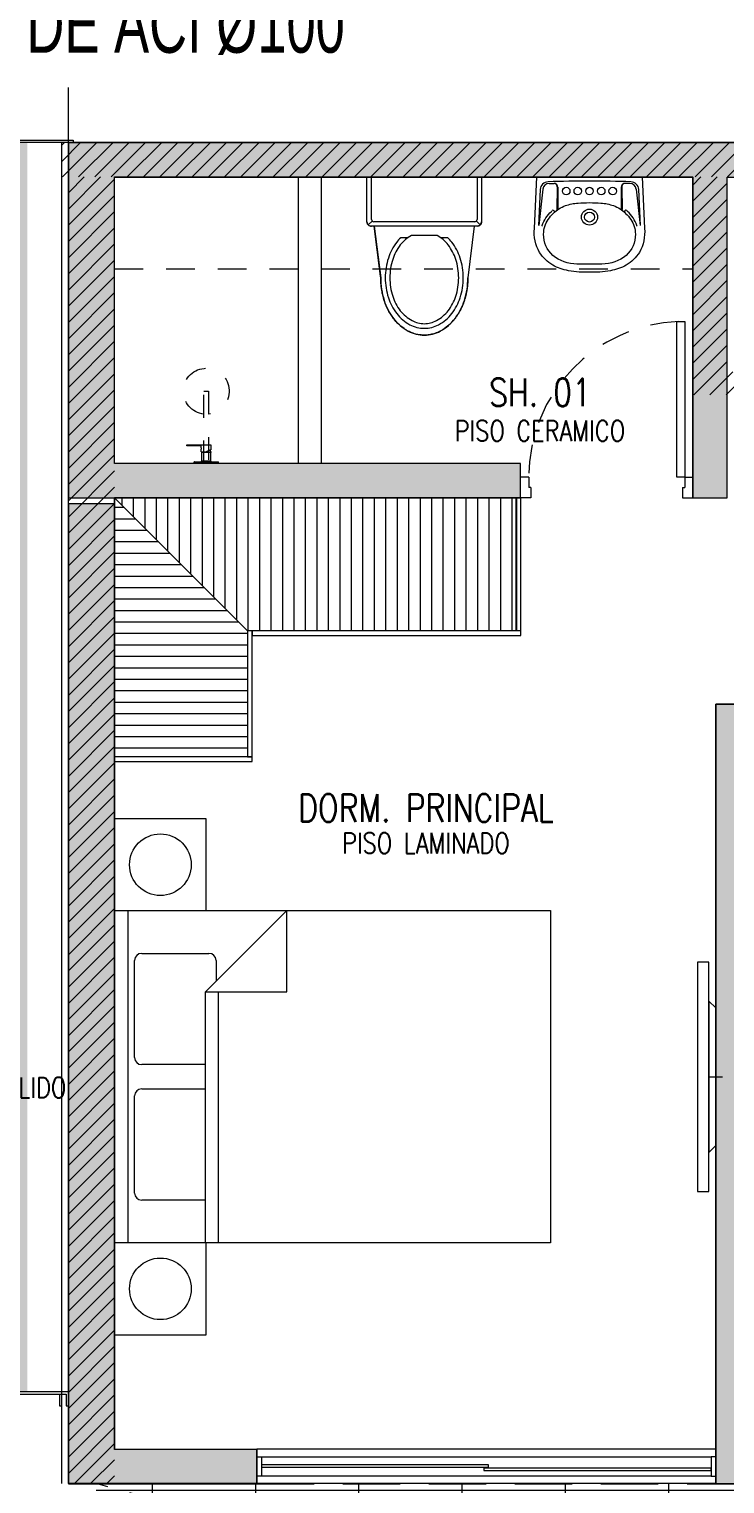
# Model space of a CAD drawing. Header units: millimetres. Extents: x 3765 to 3833, y 1327 to 1657.
# Drawn here: x 3795.33 to 3798.36, y 1482.21 to 1488.56 of the extents above; entities that cross this region are included whole.
import ezdxf
from ezdxf import colors
from ezdxf.entities.mleader import LeaderData, LeaderLine
from ezdxf.enums import TextEntityAlignment as Align
from ezdxf.math import Vec2, Vec3
from ezdxf.xclip import XClip

# ---------------------------------------------------------------- set-up
doc = ezdxf.new("R2010")
doc.units = ezdxf.units.MM
doc.header["$XCLIPFRAME"] = 2
for name, pattern in [('ACAD_ISO07W100', [3, 0, -3]), ('HIDDEN2', [0.1875, 0.125, -0.0625]), ('X-REF_DP_Arquitectura$0$HIDDEN', [0.375, 0.25, -0.125])]:
    doc.linetypes.add(name, pattern=pattern)
doc.layers.get('0').update_dxf_attribs({"color": 251, "lineweight": 9})
for name, color, linetype, lineweight in [('000 SOS 911 TEXTOS ACI', 7, 'Continuous', 9), ('A-HATCH', 251, 'Continuous', 13), ('A-MOBILIARIO', 251, 'Continuous', 13), ('A-MURO BAJO', 251, 'Continuous', 13), ('A-MUROS', 251, 'Continuous', 13), ('A-PROYECCIONES', 251, 'HIDDEN2', 13), ('A-PROYECCIONES INT.', 251, 'HIDDEN2', 13), ('A-SANITARIOS', 251, 'Continuous', 13), ('A-TEXTO-ACABADO PISO', 251, 'Continuous', 13), ('A-TEXTO-AMBIENTE', 251, 'Continuous', 13), ('A_20_Estructuras', 251, 'Continuous', 13), ('A_50_TextoAmbiente', 251, 'Continuous', 13), ('A_50_Vigas', 251, 'X-REF_DP_Arquitectura$0$HIDDEN', 13), ('A_60_HatchEstructuras', 251, 'Continuous', 13), ('DLP_MOBILIARIO FIJO', 251, 'Continuous', 13), ('MURO CF 120', 251, 'Continuous', 13), ('MURO CF 60', 251, 'Continuous', 13)]:
    doc.layers.add(name, color=color, linetype=linetype, lineweight=lineweight)
doc.styles.add('PIPE', font='ARIALN.TTF', dxfattribs={"width": 0.8})
doc.styles.add('ROMANS', font='romans.shx', dxfattribs={"width": 0.8})
pattern_1 = [(45, (-21.67, -43.67528), (-0.03535534, 0.03535534), [])]

# ---------------------------------------------------------------- blocks, each defined once
blk = doc.blocks.new('A$C9f73720c')
at = {"layer": 'A-PROYECCIONES'}
blk.add_line((13.5078, 99.7161), (19.6076, 111.0576, 0), dxfattribs=at)
blk = doc.blocks.new('ESTRUC_P1')
at = {"layer": 'A_60_HatchEstructuras'}
h = blk.add_hatch(color=256, dxfattribs=at)
h.dxf.hatch_style = 1
h.paths.add_polyline_path([(26.45, -4.925), (28.1, -4.925), (28.1, -4.775), (25.905, -4.775), (25.905, -4.925), (26.25, -4.925), (26.25, -6.325), (35.65, -6.325), (35.65, -6.175), (32.1, -6.175), (32.1, -4.775), (31.9, -4.775), (31.9, -6.175), (29, -6.175), (29, -4.775), (28.85, -4.775), (28.85, -6.175), (26.45, -6.175)])
h.paths.add_polyline_path([(25.88, -7.675), (28.4, -7.675), (28.4, -9.075), (28.55, -9.075), (28.55, -7.675), (31.9, -7.675), (31.9, -9.075), (32.1, -9.075), (32.1, -7.675), (35.65, -7.675), (35.65, -7.525), (25.68, -7.525), (25.68, -9.075), (27.65, -9.075), (27.65, -8.925), (25.88, -8.925)])
h = blk.add_hatch(color=256, dxfattribs=at)
h.dxf.hatch_style = 1
h.paths.add_polyline_path([(25.5, -7.525), (24.15, -7.525), (24.15, -7.675), (25.35, -7.675), (25.35, -10.025), (23.15, -10.025), (23.15, -9.475), (22.7, -9.475), (22.7, -9.625), (23, -9.625), (23, -10.175), (25.35, -10.175), (25.35, -12.825), (22.7, -12.825), (22.7, -12.975), (25.5, -12.975)])
h.paths.add_polyline_path([(25.88, -9.1), (25.68, -9.1), (25.68, -13.375), (26.5, -13.375), (26.5, -13.225), (25.88, -13.225)])
h = blk.add_hatch(color=256, dxfattribs=at)
h.dxf.hatch_style = 1
h.paths.add_polyline_path([(28.65, -10.125), (30.25, -10.125), (30.25, -9.975), (28.5, -9.975), (28.5, -13.375), (29.85, -13.375), (29.85, -13.225), (28.65, -13.225)])
h.paths.add_polyline_path([(31.2, -9.975), (31.05, -9.975), (31.05, -13.375), (31.2, -13.375)])
h.paths.add_polyline_path([(33.75, -9.975), (32, -9.975), (32, -10.125), (33.6, -10.125), (33.6, -13.225), (32.4, -13.225), (32.4, -13.375), (33.75, -13.375)])
at = {"layer": 'A_20_Estructuras'}
for points in [[(25.88, -7.675), (28.4, -7.675), (28.4, -9.075), (28.55, -9.075), (28.55, -7.675), (31.9, -7.675), (31.9, -9.075), (32.1, -9.075), (32.1, -7.675), (35.65, -7.675), (35.65, -7.525), (25.68, -7.525), (25.68, -9.075), (27.65, -9.075), (27.65, -8.925), (25.88, -8.925)], [(25.88, -9.1), (25.68, -9.1), (25.68, -13.375), (26.5, -13.375), (26.5, -13.225), (25.88, -13.225)], [(28.65, -10.125), (30.25, -10.125), (30.25, -9.975), (28.5, -9.975), (28.5, -13.375), (29.85, -13.375), (29.85, -13.225), (28.65, -13.225)]]:
    blk.add_lwpolyline(points, close=True, dxfattribs=at)
at = {"layer": 'A_50_Vigas'}
blk.add_line((26.5, -13.375), (28.5, -13.375), dxfattribs=at)
blk.add_lwpolyline([(25.68, -7.525), (25.68, -6.325)], dxfattribs=at)
blk = doc.blocks.new('N.03')
at = {"color": 3}
blk.add_lwpolyline([(-0.05, 5.46), (0.2, 5.46), (0.2, 5.45), (-0.05, 5.45)], close=True, dxfattribs=at)
at = {"color": 3, "elevation": 0}
blk.add_lwpolyline([(0.14, -0.01), (0.14, -0.06), (0.15, -0.06), (0.15, 0), (-0.05, 0), (-0.05, -0.01)], close=True, dxfattribs=at)
at = {"layer": 'A-MUROS'}
blk.add_line((0.15, -0.4), (0.15, 5.45), dxfattribs=at)
blk = doc.blocks.new('SIFON JET_PLANTA')
for p, q in [((-0.215, 0.2181, 0), (-0.44, 0.19, 0)), ((-0.215, -0.23, 0), (-0.215, 0.23, 0)), ((-0.2091, 0.2441, 0), (-0.1921, 0.2271, 0)), ((-0.195, 0.25, 0), (0, 0.25, 0)), ((-0.195, -0.22, 0), (-0.195, 0.22, 0)), ((-0.185, 0.23, 0), (0, 0.23, 0)), ((0, 0.25, 0), (0, -0.25, 0)), ((-0.265, 0.0718, 0), (-0.265, 0.1028, 0)), ((-0.255, -0.0562, 0), (-0.255, 0.0562, 0)), ((-0.265, -0.1028, 0), (-0.265, -0.0718, 0)), ((-0.215, -0.2181, 0), (-0.44, -0.19, 0)), ((-0.2091, -0.2441, 0), (-0.1921, -0.2271, 0)), ((0, -0.25, 0), (-0.195, -0.25, 0)), ((0, -0.23, 0), (-0.185, -0.23, 0))]:
    blk.add_line(p, q)
at = {"extrusion": (-2.64698e-23, 6.61744e-24, -1)}
for p, q in [((-0.44, 0.19, 0), (-0.4322, 0.191, 0)), ((-0.4322, 0.191, 0), (-0.215, 0.2181, 0)), ((-0.215, 0.2278, 0), (-0.2149, 0.2323, 0)), ((-0.215, 0.2234, 0), (-0.215, 0.2278, 0)), ((-0.215, 0.2181, 0), (-0.215, 0.2234, 0)), ((-0.2149, 0.2323, 0), (-0.2142, 0.2356, 0)), ((-0.2142, 0.2356, 0), (-0.2129, 0.239, 0)), ((-0.2129, 0.239, 0), (-0.211, 0.2419, 0)), ((-0.211, 0.2419, 0), (-0.2091, 0.2441, 0)), ((-0.2091, 0.2441, 0), (-0.2077, 0.2455, 0)), ((-0.2077, 0.2455, 0), (-0.2055, 0.247, 0)), ((-0.2055, 0.247, 0), (-0.2007, 0.2492, 0)), ((-0.2007, 0.2492, 0), (-0.195, 0.25, 0)), ((-0.195, 0.25, 0), (-0.195, 0.25, 0)), ((-0.195, 0.25, 0), (-0.1605, 0.25, 0)), ((-0.1605, 0.25, 0), (-0.0975, 0.25, 0)), ((-0.0975, 0.25, 0), (-0.0323, 0.25, 0)), ((-0.0323, 0.25, 0), (0, 0.25, 0)), ((0, 0.25, 0), (0, -0.25, 0)), ((-0.6299, 0.1235, 0), (-0.6251, 0.1276, 0)), ((-0.6251, 0.1276, 0), (-0.6206, 0.1314, 0)), ((-0.6206, 0.1314, 0), (-0.6168, 0.1344, 0)), ((-0.6168, 0.1344, 0), (-0.6106, 0.1389, 0)), ((-0.6106, 0.1389, 0), (-0.6061, 0.142, 0)), ((-0.6061, 0.142, 0), (-0.6, 0.1461, 0)), ((-0.6, 0.1461, 0), (-0.5963, 0.1484, 0)), ((-0.5963, 0.1484, 0), (-0.5908, 0.1517, 0)), ((-0.5908, 0.1517, 0), (-0.5862, 0.1543, 0)), ((-0.5862, 0.1543, 0), (-0.5794, 0.158, 0)), ((-0.5794, 0.158, 0), (-0.5693, 0.1629, 0)), ((-0.5693, 0.1629, 0), (-0.5517, 0.1703, 0)), ((-0.5517, 0.1703, 0), (-0.5465, 0.1722, 0)), ((-0.5465, 0.1722, 0), (-0.5385, 0.1749, 0)), ((-0.5385, 0.1749, 0), (-0.5346, 0.176, 0)), ((-0.5346, 0.176, 0), (-0.5265, 0.1784, 0)), ((-0.5265, 0.1784, 0), (-0.5216, 0.1797, 0)), ((-0.5216, 0.1797, 0), (-0.5148, 0.1813, 0)), ((-0.5148, 0.1813, 0), (-0.5079, 0.1829, 0)), ((-0.5079, 0.1829, 0), (-0.5016, 0.1842, 0)), ((-0.5016, 0.1842, 0), (-0.4865, 0.1867, 0)), ((-0.4865, 0.1867, 0), (-0.4763, 0.188, 0)), ((-0.4763, 0.188, 0), (-0.4726, 0.1884, 0)), ((-0.4726, 0.1884, 0), (-0.4636, 0.1892, 0)), ((-0.4636, 0.1892, 0), (-0.4549, 0.1897, 0)), ((-0.4549, 0.1897, 0), (-0.449, 0.1899, 0)), ((-0.449, 0.1899, 0), (-0.44, 0.19, 0)), ((-0.6779, 0.0582, 0), (-0.6745, 0.0655, 0)), ((-0.6745, 0.0655, 0), (-0.6722, 0.0699, 0)), ((-0.6745, 0.0655, 0), (-0.6745, 0.0655, 0)), ((-0.6722, 0.0699, 0), (-0.6705, 0.0728, 0)), ((-0.6705, 0.0728, 0), (-0.669, 0.0755, 0)), ((-0.669, 0.0755, 0), (-0.6672, 0.0785, 0)), ((-0.6672, 0.0785, 0), (-0.665, 0.082, 0)), ((-0.665, 0.082, 0), (-0.6634, 0.0845, 0)), ((-0.6634, 0.0845, 0), (-0.6611, 0.088, 0)), ((-0.6611, 0.088, 0), (-0.657, 0.0936, 0)), ((-0.657, 0.0936, 0), (-0.6534, 0.0984, 0)), ((-0.657, 0.0936, 0), (-0.657, 0.0936, 0)), ((-0.6534, 0.0984, 0), (-0.6503, 0.1023, 0)), ((-0.6534, 0.0984, 0), (-0.6534, 0.0984, 0)), ((-0.6503, 0.1023, 0), (-0.6453, 0.108, 0)), ((-0.6453, 0.108, 0), (-0.6386, 0.1152, 0)), ((-0.6386, 0.1152, 0), (-0.6326, 0.121, 0)), ((-0.6326, 0.121, 0), (-0.6299, 0.1235, 0)), ((-0.69, 0, 0), (-0.6899, 0.0044, 0)), ((-0.6899, 0.0044, 0), (-0.6897, 0.0096, 0)), ((-0.6897, 0.0096, 0), (-0.6893, 0.014, 0)), ((-0.6893, 0.014, 0), (-0.6887, 0.0194, 0)), ((-0.6887, 0.0194, 0), (-0.6881, 0.0236, 0)), ((-0.6881, 0.0236, 0), (-0.6872, 0.0284, 0)), ((-0.6881, 0.0236, 0), (-0.6881, 0.0236, 0)), ((-0.6872, 0.0284, 0), (-0.6867, 0.031, 0)), ((-0.6867, 0.031, 0), (-0.6855, 0.0361, 0)), ((-0.6855, 0.0361, 0), (-0.6838, 0.0421, 0)), ((-0.6855, 0.0361, 0), (-0.6855, 0.0361, 0)), ((-0.6838, 0.0421, 0), (-0.6819, 0.048, 0)), ((-0.6838, 0.0421, 0), (-0.6838, 0.0421, 0)), ((-0.6819, 0.048, 0), (-0.6804, 0.0521, 0)), ((-0.6804, 0.0521, 0), (-0.6793, 0.0547, 0)), ((-0.6793, 0.0547, 0), (-0.6779, 0.0582, 0)), ((-0.6899, -0.0065, 0), (-0.69, 0, 0)), ((-0.6896, -0.0111, 0), (-0.6899, -0.0065, 0)), ((-0.6891, -0.0164, 0), (-0.6896, -0.0111, 0)), ((-0.6881, -0.0232, 0), (-0.6891, -0.0164, 0)), ((-0.6876, -0.0264, 0), (-0.6881, -0.0232, 0)), ((-0.687, -0.0296, 0), (-0.6876, -0.0264, 0)), ((-0.6864, -0.0321, 0), (-0.687, -0.0296, 0)), ((-0.6855, -0.0361, 0), (-0.6864, -0.0321, 0)), ((-0.6838, -0.0419, 0), (-0.6855, -0.0361, 0)), ((-0.6827, -0.0457, 0), (-0.6838, -0.0419, 0)), ((-0.6814, -0.0492, 0), (-0.6827, -0.0457, 0)), ((-0.6803, -0.0522, 0), (-0.6814, -0.0492, 0)), ((-0.6792, -0.0551, 0), (-0.6803, -0.0522, 0)), ((-0.6779, -0.0581, 0), (-0.6792, -0.0551, 0)), ((-0.677, -0.0602, 0), (-0.6779, -0.0581, 0)), ((-0.6751, -0.0642, 0), (-0.677, -0.0602, 0)), ((-0.6722, -0.0699, 0), (-0.6751, -0.0642, 0)), ((-0.6706, -0.0727, 0), (-0.6722, -0.0699, 0)), ((-0.6679, -0.0774, 0), (-0.6706, -0.0727, 0)), ((-0.6646, -0.0826, 0), (-0.6679, -0.0774, 0)), ((-0.6623, -0.0862, 0), (-0.6646, -0.0826, 0)), ((-0.6599, -0.0897, 0), (-0.6623, -0.0862, 0)), ((-0.6554, -0.0958, 0), (-0.6599, -0.0897, 0)), ((-0.6494, -0.1032, 0), (-0.6554, -0.0958, 0)), ((-0.6458, -0.1074, 0), (-0.6494, -0.1032, 0)), ((-0.64, -0.1137, 0), (-0.6458, -0.1074, 0)), ((-0.6379, -0.1158, 0), (-0.64, -0.1137, 0)), ((-0.6347, -0.119, 0), (-0.6379, -0.1158, 0)), ((-0.6335, -0.1201, 0), (-0.6347, -0.119, 0)), ((-0.6347, -0.119, 0), (-0.6347, -0.119, 0)), ((-0.6318, -0.1217, 0), (-0.6335, -0.1201, 0)), ((-0.6305, -0.123, 0), (-0.6318, -0.1217, 0)), ((-0.6318, -0.1217, 0), (-0.6318, -0.1217, 0)), ((-0.6288, -0.1244, 0), (-0.6305, -0.123, 0)), ((-0.6276, -0.1255, 0), (-0.6288, -0.1244, 0)), ((-0.6262, -0.1268, 0), (-0.6276, -0.1255, 0)), ((-0.6245, -0.1281, 0), (-0.6262, -0.1268, 0)), ((-0.6235, -0.1291, 0), (-0.6245, -0.1281, 0)), ((-0.6245, -0.1281, 0), (-0.6245, -0.1281, 0)), ((-0.6223, -0.13, 0), (-0.6235, -0.1291, 0)), ((-0.6215, -0.1307, 0), (-0.6223, -0.13, 0)), ((-0.6204, -0.1315, 0), (-0.6215, -0.1307, 0)), ((-0.6193, -0.1324, 0), (-0.6204, -0.1315, 0)), ((-0.6179, -0.1335, 0), (-0.6193, -0.1324, 0)), ((-0.6168, -0.1344, 0), (-0.6179, -0.1335, 0)), ((-0.6153, -0.1355, 0), (-0.6168, -0.1344, 0)), ((-0.6142, -0.1363, 0), (-0.6153, -0.1355, 0)), ((-0.612, -0.1379, 0), (-0.6142, -0.1363, 0)), ((-0.6086, -0.1403, 0), (-0.612, -0.1379, 0)), ((-0.607, -0.1415, 0), (-0.6086, -0.1403, 0)), ((-0.6058, -0.1422, 0), (-0.607, -0.1415, 0)), ((-0.6039, -0.1435, 0), (-0.6058, -0.1422, 0)), ((-0.602, -0.1448, 0), (-0.6039, -0.1435, 0)), ((-0.6004, -0.1458, 0), (-0.602, -0.1448, 0)), ((-0.5987, -0.1469, 0), (-0.6004, -0.1458, 0)), ((-0.5964, -0.1483, 0), (-0.5987, -0.1469, 0)), ((-0.595, -0.1492, 0), (-0.5964, -0.1483, 0)), ((-0.5936, -0.15, 0), (-0.595, -0.1492, 0)), ((-0.5918, -0.1511, 0), (-0.5936, -0.15, 0)), ((-0.5896, -0.1524, 0), (-0.5918, -0.1511, 0)), ((-0.5871, -0.1538, 0), (-0.5896, -0.1524, 0)), ((-0.5833, -0.1559, 0), (-0.5871, -0.1538, 0)), ((-0.5781, -0.1587, 0), (-0.5833, -0.1559, 0)), ((-0.5759, -0.1598, 0), (-0.5781, -0.1587, 0)), ((-0.5738, -0.1608, 0), (-0.5759, -0.1598, 0)), ((-0.5702, -0.1625, 0), (-0.5738, -0.1608, 0)), ((-0.5675, -0.1637, 0), (-0.5702, -0.1625, 0)), ((-0.5659, -0.1645, 0), (-0.5675, -0.1637, 0)), ((-0.5644, -0.1652, 0), (-0.5659, -0.1645, 0)), ((-0.5614, -0.1664, 0), (-0.5644, -0.1652, 0)), ((-0.5598, -0.1671, 0), (-0.5614, -0.1664, 0)), ((-0.5568, -0.1683, 0), (-0.5598, -0.1671, 0)), ((-0.5543, -0.1693, 0), (-0.5568, -0.1683, 0)), ((-0.551, -0.1706, 0), (-0.5543, -0.1693, 0)), ((-0.5491, -0.1713, 0), (-0.551, -0.1706, 0)), ((-0.5465, -0.1722, 0), (-0.5491, -0.1713, 0)), ((-0.5449, -0.1728, 0), (-0.5465, -0.1722, 0)), ((-0.5428, -0.1735, 0), (-0.5449, -0.1728, 0)), ((-0.5412, -0.174, 0), (-0.5428, -0.1735, 0)), ((-0.5385, -0.1749, 0), (-0.5412, -0.174, 0)), ((-0.5352, -0.1759, 0), (-0.5385, -0.1749, 0)), ((-0.5385, -0.1749, 0), (-0.5385, -0.1749, 0)), ((-0.5321, -0.1768, 0), (-0.5352, -0.1759, 0)), ((-0.5296, -0.1775, 0), (-0.5321, -0.1768, 0)), ((-0.5267, -0.1783, 0), (-0.5296, -0.1775, 0)), ((-0.5238, -0.1791, 0), (-0.5267, -0.1783, 0)), ((-0.5267, -0.1783, 0), (-0.5267, -0.1783, 0)), ((-0.5217, -0.1796, 0), (-0.5238, -0.1791, 0)), ((-0.5177, -0.1807, 0), (-0.5217, -0.1796, 0)), ((-0.5151, -0.1813, 0), (-0.5177, -0.1807, 0)), ((-0.5118, -0.1821, 0), (-0.5151, -0.1813, 0)), ((-0.5094, -0.1826, 0), (-0.5118, -0.1821, 0)), ((-0.5066, -0.1832, 0), (-0.5094, -0.1826, 0)), ((-0.5022, -0.184, 0), (-0.5066, -0.1832, 0)), ((-0.4974, -0.1849, 0), (-0.5022, -0.184, 0)), ((-0.495, -0.1854, 0), (-0.4974, -0.1849, 0)), ((-0.4974, -0.1849, 0), (-0.4974, -0.1849, 0)), ((-0.4936, -0.1856, 0), (-0.495, -0.1854, 0)), ((-0.4916, -0.1859, 0), (-0.4936, -0.1856, 0)), ((-0.4884, -0.1864, 0), (-0.4916, -0.1859, 0)), ((-0.4862, -0.1867, 0), (-0.4884, -0.1864, 0)), ((-0.4824, -0.1872, 0), (-0.4862, -0.1867, 0)), ((-0.4812, -0.1874, 0), (-0.4824, -0.1872, 0)), ((-0.4785, -0.1877, 0), (-0.4812, -0.1874, 0)), ((-0.4761, -0.188, 0), (-0.4785, -0.1877, 0)), ((-0.4735, -0.1883, 0), (-0.4761, -0.188, 0)), ((-0.4695, -0.1887, 0), (-0.4735, -0.1883, 0)), ((-0.4651, -0.189, 0), (-0.4695, -0.1887, 0)), ((-0.4639, -0.1891, 0), (-0.4651, -0.189, 0)), ((-0.4651, -0.189, 0), (-0.4651, -0.189, 0)), ((-0.4619, -0.1893, 0), (-0.4639, -0.1891, 0)), ((-0.4592, -0.1894, 0), (-0.4619, -0.1893, 0)), ((-0.4568, -0.1896, 0), (-0.4592, -0.1894, 0)), ((-0.455, -0.1897, 0), (-0.4568, -0.1896, 0)), ((-0.4518, -0.1898, 0), (-0.455, -0.1897, 0)), ((-0.449, -0.1899, 0), (-0.4518, -0.1898, 0)), ((-0.4467, -0.1899, 0), (-0.449, -0.1899, 0)), ((-0.4428, -0.19, 0), (-0.4467, -0.1899, 0)), ((-0.44, -0.19, 0), (-0.4428, -0.19, 0)), ((-0.215, -0.2181, 0), (-0.44, -0.19, 0)), ((-0.215, -0.227, 0), (-0.215, -0.2181, 0)), ((-0.215, -0.23, 0), (-0.215, -0.227, 0)), ((-0.2147, -0.2335, 0), (-0.215, -0.23, 0)), ((-0.2138, -0.2369, 0), (-0.2147, -0.2335, 0)), ((-0.2126, -0.2395, 0), (-0.2138, -0.2369, 0)), ((-0.2138, -0.2369, 0), (-0.2138, -0.2369, 0)), ((-0.2108, -0.2423, 0), (-0.2126, -0.2395, 0)), ((-0.2126, -0.2395, 0), (-0.2126, -0.2395, 0)), ((-0.2091, -0.2441, 0), (-0.2108, -0.2423, 0)), ((-0.2108, -0.2423, 0), (-0.2108, -0.2423, 0)), ((-0.2108, -0.2423, 0), (-0.2108, -0.2423, 0)), ((-0.209, -0.244, 0), (-0.2091, -0.2441, 0)), ((-0.2067, -0.2462, 0), (-0.209, -0.244, 0)), ((-0.209, -0.244, 0), (-0.209, -0.244, 0)), ((-0.2029, -0.2484, 0), (-0.2067, -0.2462, 0)), ((-0.2067, -0.2462, 0), (-0.2067, -0.2462, 0)), ((-0.1995, -0.2495, 0), (-0.2029, -0.2484, 0)), ((-0.2029, -0.2484, 0), (-0.2029, -0.2484, 0)), ((-0.195, -0.25, 0), (-0.1995, -0.2495, 0)), ((0, -0.25, 0), (-0.195, -0.25, 0))]:
    blk.add_line(p, q, dxfattribs=at)
at = {"elevation": 0}
for points in [[(-0.265, 0.1028, 0.0362), (-0.2844, 0.1202, 0.08725), (-0.3535, 0.1565, 0.077598), (-0.44, 0.17, 0.077598), (-0.5265, 0.1565, 0.08725), (-0.5956, 0.1202, 0.105601), (-0.6443, 0.0627, 0.12364), (-0.66, 0, 0.12364), (-0.6443, -0.0627, 0.105601), (-0.5956, -0.1202, 0.08725), (-0.5265, -0.1565, 0.077598), (-0.44, -0.17, 0.077598)], [(-0.255, 0.0562, 0.100268), (-0.2967, 0.1044, 0.08725), (-0.3596, 0.1374, 0.077598), (-0.44, 0.15, 0.077598), (-0.5204, 0.1374, 0.08725), (-0.5833, 0.1044, 0.105601), (-0.6266, 0.0532, 0.12364), (-0.64, 0, 0.12364), (-0.6266, -0.0532, 0.105601), (-0.5833, -0.1044, 0.08725), (-0.5204, -0.1374, 0.077598), (-0.44, -0.15, 0.077598)], [(-0.44, -0.15, 0.077598), (-0.3596, -0.1374, 0.08725), (-0.2967, -0.1044, 0.100268), (-0.255, -0.0562, 0.12364)], [(-0.44, -0.17, 0.077598), (-0.3535, -0.1565, 0.08725), (-0.2844, -0.1202, 0.0362), (-0.265, -0.1028, 0.12364)]]:
    blk.add_lwpolyline(points, format="xyb", dxfattribs=at)
for centre, radius, start, end in [((-0.195, 0.23, 0), 0.02, 90, 180), ((-0.185, 0.22, 0), 0.01, 90, 180), ((-0.4939, -0.0273, 0), 0.203, 127.23483, 151.40883), ((-0.4613, -0.0702, 0), 0.257, 107.47412, 127.23483), ((-0.44, -0.1379, 0), 0.3279, 90, 107.47412), ((-0.544, 0, 0), 0.146, 151.40883, 180), ((-0.544, 0, 0), 0.146, 180, 208.59117), ((-0.4939, 0.0273, 0), 0.203, 208.59117, 232.76517), ((-0.4613, 0.0702, 0), 0.257, 232.76517, 252.52588), ((-0.44, 0.1379, 0), 0.3279, 252.52588, 270), ((-0.195, -0.23, 0), 0.02, 180, 270), ((-0.185, -0.22, 0), 0.01, 180, 270)]:
    blk.add_arc(centre, radius, start, end)
blk = doc.blocks.new('BOWL-ITALGRIF_VARADERO_01')
for p, q in [((-0.2032, -0.1971), (-0.2208, -0.038)), ((0.2032, -0.1971), (0.2208, -0.038)), ((-0.1404, -0.2077), (-0.1424, -0.1083)), ((-0.1375, -0.205), (-0.1375, -0.1117)), ((0.1375, -0.205), (0.1375, -0.1117)), ((0.1404, -0.2077), (0.1424, -0.1083)), ((-0.1753, -0.222), (-0.1544, -0.222)), ((0.1753, -0.222), (0.1544, -0.222))]:
    blk.add_line(p, q)
for points in [[(-0.0917, 0.1589, -0.02989), (-0.0456, 0.1646, -0.007822), (0.0456, 0.1646, -0.02989), (0.0918, 0.1589, -0.091737), (0.1601, 0.1343, -0.112496), (0.2175, 0.0792, -0.147885), (0.2402, -0.0257), (0.23, -0.25), (-0.23, -0.25), (-0.2402, -0.0257, -0.147885), (-0.2175, 0.0792, -0.112496), (-0.1601, 0.1343, -0.091737)], [(-0.0496, -0.1363, -0.062677), (-0.1048, -0.1249, -0.110639), (-0.1576, -0.091, -0.120976), (-0.195, -0.0344, -0.061198), (-0.2, 0, -0.21707), (-0.1593, 0.092, -0.174983), (-0.0545, 0.1298, -0.010618), (0, 0.131, -0.010618), (0.0545, 0.1298, -0.174983), (0.1593, 0.092, -0.21707), (0.2, 0, -0.061198), (0.195, -0.0344, -0.120976), (0.1576, -0.091, -0.110639), (0.1048, -0.1249, -0.062677), (0.0496, -0.1363, -0.017583), (0, -0.138, -0.017583)]]:
    blk.add_lwpolyline(points, format="xyb", close=True)
for points in [[(-0.2216, -0.0381), (-0.2145, -0.1954, 0.390823), (-0.1807, -0.2288, 0.017524), (0.1807, -0.2288, 0.390823), (0.2145, -0.1954), (0.2216, -0.0381)], [(-0.2072, -0.035, 0.005), (-0.2064, -0.038, 0.121292), (-0.166, -0.0996, 0.007977), (-0.1624, -0.1031)], [(0.2072, -0.035, -0.005), (0.2064, -0.038, -0.121292), (0.166, -0.0996, -0.007977), (0.1624, -0.1031)]]:
    blk.add_lwpolyline(points, format="xyb")
for centre, radius in [((0, -0.075), 0.035), ((0, -0.075), 0.0215), ((-0.1015, -0.1885), 0.0165), ((-0.051, -0.1885), 0.0165), ((0, -0.1885), 0.0165), ((0.051, -0.1885), 0.0165), ((0.1015, -0.1885), 0.0165)]:
    blk.add_circle(centre, radius)
for centre, radius, start, end in [((-0.1583, -0.0987), 0.006, 226.64309, 46.64309), ((-0.1404, -0.1083), 0.002, 54.36186, 181.13739), ((-0.1355, -0.1117), 0.002, 56.71088, 180), ((0.1048, -0.1249), 9.094947017729287e-16, 0, 217.6714), ((0.1355, -0.1117), 0.002, 0, 123.28912), ((0.1404, -0.1083), 0.002, 358.86261, 125.63814), ((0.1583, -0.0987), 0.006, 133.35691, 313.35691), ((-0.1753, -0.194), 0.028, 186.31112, 270), ((-0.1545, -0.205), 0.017, 270, 0), ((-0.1544, -0.208), 0.014, 270, 1.13739), ((0.1545, -0.205), 0.017, 180, 270), ((0.1544, -0.208), 0.014, 178.86261, 270), ((0.1753, -0.194), 0.028, 270, 353.68888)]:
    blk.add_arc(centre, radius, start, end)
blk = doc.blocks.new('A$C4BFA03A9')
for points in [[(0.06, -0.5), (0.11, -0.5), (0.11, 0.5), (0.06, 0.5)], [(0.03, -0.3), (0.06, -0.33), (0.06, 0.33), (0.03, 0.3)]]:
    blk.add_lwpolyline(points, close=True)
at = {"layer": 'A-PROYECCIONES', "ltscale": 0.15}
blk.add_line((0.06, 0), (0, 0), dxfattribs=at)
blk = doc.blocks.new('*U109')
for p, q in [((0.01, 0.705), (0.01, 0.75)), ((0.055, 0.705), (0.01, 0.705)), ((0.1, 0.715), (0.055, 0.715)), ((0.055, 0.705), (0.055, 0.715)), ((0.1, 0.715), (0.1, 0.75)), ((0.055, 0.045), (0.01, 0.045)), ((0.01, 0.045), (0.01, 0)), ((0.055, 0.045), (0.055, 0.035)), ((0.1, 0.035), (0.055, 0.035)), ((0.1, 0.035), (0.1, 0))]:
    blk.add_line(p, q)
blk.add_lwpolyline([(0.78, 0.07), (0.78, 0.035), (0.1, 0.035), (0.1, 0.07)], close=True)
at = {"color": 7, "linetype": 'HIDDEN2'}
blk.add_arc((0.0996, 0.0341), 0.6809, 2.23015, 89.96723, dxfattribs=at)
blk = doc.blocks.new('ducha marsano')
at = {"linetype": 'HIDDEN2', "ltscale": 0.5, "extrusion": (-4.9425e-10, -7.91123e-10, -1)}
for p, q in [((-0.01, 0), (0.01, 0)), ((0.01, 0), (0.01, -0.3155)), ((-0.0205, -0.08), (-0.0205, -0.0601)), ((-0.0155, -0.058), (-0.0157, -0.058)), ((-0.01, -0.3155), (-0.01, 0)), ((0.0225, -0.0515), (-0.0001, -0.0515)), ((0.0225, -0.0515), (0.0225, -0.0627)), ((0.021, -0.0815), (-0.019, -0.0815)), ((0.025, -0.0815), (0.021, -0.0815)), ((0.0225, -0.0682), (0.0225, -0.077)), ((0.0225, -0.077), (0.025, -0.077)), ((0.025, -0.077), (0.0771, -0.077)), ((0.0771, -0.0815), (0.025, -0.0815)), ((0.0771, -0.077), (0.0816, -0.077)), ((0.0816, -0.0815), (0.0771, -0.0815)), ((0.0816, -0.077), (0.082, -0.077)), ((0.082, -0.0815), (0.0816, -0.0815)), ((0.082, -0.077), (0.084, -0.077)), ((0.084, -0.0815), (0.082, -0.0815)), ((0.0855, -0.0785), (0.0855, -0.08)), ((0.01, -0.3155), (-0.01, -0.3155))]:
    blk.add_line(p, q, dxfattribs=at)
for centre, radius, start, end in [((-0.0004, -0.0462), 0.02, 323.95812, 354.92979), ((0.0004, -0.0462), 0.02, 185.07021, 195.2705), ((0.019, -0.08), 0.0015, 270, 360), ((-0.084, -0.0785), 0.0015, 90, 180), ((-0.084, -0.08), 0.0015, 180, 270), ((0, -0.3155), 0.1, 95.73917, 84.26083)]:
    blk.add_arc(centre, radius, start, end, dxfattribs=at)
at = {"linetype": 'HIDDEN2', "ltscale": 0.5, "extrusion": (-4.94252e-10, -7.91124e-10, -1)}
blk.add_ellipse((0, -0.0515), major_axis=(-0.0225, -0.0095), ratio=0.001448, start_param=0.425436, end_param=1.567366, dxfattribs=at)
at = {"linetype": 'HIDDEN2', "ltscale": 0.5}
for points, degree in [([(-0.0305, 0), (0, 0), (0.0305, 0)], 2), ([(0.0305, 0), (0.0415, 0), (0.0525, 0)], 2), ([(0.0525, 0), (0.0525, -0.0038), (0.0525, -0.0075)], 2), ([(-0.0525, 0), (-0.0525, -0.0038), (-0.0525, -0.0075)], 2), ([(-0.0525, 0), (-0.0415, 0), (-0.0305, 0)], 2), ([(-0.0525, -0.0075), (-0.0525, -0.0075), (-0.0525, -0.0075)], 2), ([(0.0305, -0.008), (0, -0.008), (-0.0305, -0.008)], 2), ([(-0.0215, -0.008), (-0.0215, -0.0093), (-0.0215, -0.0105)], 2), ([(-0.021, -0.011), (-0.007, -0.011), (0.007, -0.011), (0.021, -0.011)], 3), ([(-0.02, -0.011), (-0.02, -0.0294), (-0.02, -0.0477)], 2), ([(-0.0197, -0.048), (0, -0.048), (0.0197, -0.048)], 2), ([(0.02, -0.011), (0.02, -0.0294), (0.02, -0.0477)], 2), ([(0.0215, -0.008), (0.0215, -0.0093), (0.0215, -0.0105)], 2)]:
    blk.add_open_spline(points, degree=degree, dxfattribs=at)
for points, weights in [([(-0.0525, -0.0075), (-0.0525, -0.0075), (-0.0525, -0.0075)], [1, 0.990847086912, 0.982266230892]), ([(-0.052, -0.008), (-0.0525, -0.008), (-0.0525, -0.0075)], [1, 0.707106781193, 1]), ([(-0.0215, -0.0105), (-0.0215, -0.011), (-0.021, -0.011)], [1, 0.70710678154, 1]), ([(-0.02, -0.0477), (-0.02, -0.048), (-0.0197, -0.048)], [1, 0.707106780138, 1]), ([(0.02, -0.0477), (0.02, -0.048), (0.0197, -0.048)], [1, 0.707106779703, 1]), ([(0.0211, -0.011), (0.0211, -0.011), (0.021, -0.011)], [1, 0.992411795776, 1]), ([(0.052, -0.008), (0.0521, -0.008), (0.0521, -0.008)], [1, 0.992411795771, 1])]:
    blk.add_rational_spline(points, weights, degree=2, dxfattribs=at)
for points, knots in [([(-0.0305, -0.008), (-0.0332, -0.008), (-0.0374, -0.008), (-0.0424, -0.008), (-0.0458, -0.008), (-0.0486, -0.008), (-0.0512, -0.008), (-0.052, -0.008), (-0.052, -0.008)], [0, 0, 0, 0, 8.104572, 12.495263, 16.885954, 21.276645, 25.667336, 33.771908, 33.771908, 33.771908, 33.771908]), ([(0.0225, -0.0682), (0.0225, -0.0682), (0.0225, -0.0682), (0.0225, -0.0679), (0.0224, -0.0677), (0.0224, -0.0672), (0.0224, -0.0669), (0.0223, -0.0662), (0.0223, -0.0658), (0.0223, -0.0652), (0.0223, -0.0648), (0.0224, -0.0641), (0.0224, -0.0638), (0.0224, -0.0633), (0.0225, -0.0631), (0.0225, -0.0628), (0.0225, -0.0627), (0.0225, -0.0627)], [0.4148436, 0.4148436, 0.4148436, 0.4148436, 0.5185541, 0.5185541, 0.6222645, 0.6222645, 0.7259759, 0.7259759, 0.8296873, 0.8296873, 0.9333987, 0.9333987, 1.03711, 1.03711, 1.1408205, 1.1408205, 1.2445309, 1.2445309, 1.2445309, 1.2445309]), ([(0.052, -0.008), (0.052, -0.008), (0.0512, -0.008), (0.0486, -0.008), (0.0458, -0.008), (0.0424, -0.008), (0.0374, -0.008), (0.0332, -0.008), (0.0305, -0.008)], [0, 0, 0, 0, 8.104572, 12.495263, 16.885954, 21.276645, 25.667336, 33.771908, 33.771908, 33.771908, 33.771908])]:
    blk.add_open_spline(points, degree=3, knots=knots, dxfattribs=at)
for points, weights, degree, knots in [([(0.0211, -0.011), (0.0211, -0.011), (0.0211, -0.011), (0.0211, -0.011), (0.0214, -0.0109), (0.0215, -0.0107), (0.0215, -0.0105)], [0.918641037743, 0.918640949346, 0.918640860949, 0.918640772552, 0.789223156395, 0.789223156395, 0.918640772552], 3, [0.1238988, 0.1238988, 0.1238988, 0.1238988, 0.1238993, 0.1238993, 0.1238993, 0.78603, 0.78603, 0.78603, 0.78603]), ([(0.0521, -0.008), (0.0521, -0.008), (0.0521, -0.008), (0.0525, -0.0079), (0.0525, -0.0075)], [0.918641037749, 0.918640905153, 0.918640772558, 0.724517853988, 0.918640772558], 2, [0.1238988, 0.1238988, 0.1238988, 0.1238993, 0.1238993, 0.7860311, 0.7860311, 0.7860311])]:
    blk.add_rational_spline(points, weights, degree=degree, knots=knots, dxfattribs=at)
blk = doc.blocks.new('DPTO 75_1P')
at = {"layer": 'A-MURO BAJO'}
for p, q in [((9.77, -0.15, 0), (9.77, -1.4, 0)), ((9.87, -0.15, 0), (9.87, -1.4, 0)), ((8.05, -5.7, 0), (10.05, -5.7, 0)), ((8.05, -5.85, 0), (10.05, -5.85, 0))]:
    blk.add_line(p, q, dxfattribs=at)
at = {"layer": 'A-MUROS'}
for p, q in [((10.87, 0, 0), (0.9, 0, 0)), ((8.15, -1.55, 0), (8.15, -0.15, 0)), ((10.67, -0.15, 0), (8.15, -0.15, 0)), ((10.67, -1.4, 0), (10.67, -0.15, 0)), ((8.9, -1.55, 0), (8.9, -1.4, 0)), ((8.9, -1.4, 0), (10.67, -1.4, 0)), ((8.15, -1.55, 0), (8, -1.55, 0)), ((8.05, -2.45, 0), (6.3, -2.45, 0)), ((8.05, -5.85, 0), (8.05, -2.45, 0)), ((10.05, -5.7, 0), (10.05, -5.85, 0)), ((8.05, -5.85, 0), (6.7, -5.85, 0)), ((10.05, -5.85, 0), (10.87, -5.85, 0))]:
    blk.add_line(p, q, dxfattribs=at)
at = {"layer": 'A-PROYECCIONES INT.'}
blk.add_line((10.67, -0.55, 0), (8.15, -0.55, 0), dxfattribs=at)
at = {"layer": 'DLP_MOBILIARIO FIJO', "color": 251}
for p, q in [((10.03, -5.7325, 0), (8.07, -5.7325, 0)), ((8.07, -5.8175, 0), (10.03, -5.8175, 0))]:
    blk.add_line(p, q, dxfattribs=at)
at = {"layer": 'DLP_MOBILIARIO FIJO', "elevation": 0}
for points in [[(8.92, -1.55), (8.9, -1.55), (8.9, -2.13), (8.92, -2.13)], [(9.04, -5.7675), (10.03, -5.7675), (10.03, -5.7775), (9.04, -5.7775)], [(9.06, -5.7925), (8.07, -5.7925), (8.07, -5.7825), (9.06, -5.7825)]]:
    blk.add_lwpolyline(points, close=True, dxfattribs=at)
at = {"layer": 'DLP_MOBILIARIO FIJO', "color": 6, "elevation": 0}
for points in [[(8.05, -5.7325), (8.07, -5.7325), (8.07, -5.8175), (8.05, -5.8175)], [(10.05, -5.7325), (10.03, -5.7325), (10.03, -5.8175), (10.05, -5.8175)]]:
    blk.add_lwpolyline(points, close=True, dxfattribs=at)
at = {"layer": 'A-MOBILIARIO'}
for name, p, xscale, rotation in [('*U109', (8.15, -1.56, 0), -1.000000000000002, 270), ('A$C4BFA03A9', (8.02, -4.0751, 0), -1, 180)]:
    blk.add_blockref(name, p, dxfattribs=dict(at, xscale=xscale, rotation=rotation))
at = {"layer": 'A-SANITARIOS', "xscale": -1, "rotation": 180}
blk.add_blockref('BOWL-ITALGRIF_VARADERO_01', (8.6, -0.4, 0), dxfattribs=at)
at = {"layer": 'A-SANITARIOS', "extrusion": (4.49068e-08, 3.60286e-08, -1), "zscale": -1, "rotation": 90.00000133122295}
blk.add_blockref('SIFON JET_PLANTA', (-9.32, -0.15, 0), dxfattribs=at)
at = {"layer": 'A-SANITARIOS', "extrusion": (-4.9425e-10, 7.91123e-10, -1), "rotation": 180.0000007003578}
blk.add_blockref('ducha marsano', (-10.27, -1.4, 0), dxfattribs=at)
blk = doc.blocks.new('CAMA 2PLAZAS C_VELADOR')
for p, q in [((-1.8499, 0), (-0.3999, 0)), ((-1.8499, -0.06), (-1.8499, 0)), ((-0.3999, 0), (-0.3999, -0.06))]:
    blk.add_line(p, q)
at = {"linetype": 'Continuous'}
for p, q in [((-1.8499, -0.06), (-0.3999, -0.06)), ((-1.8499, -1.9), (-1.8499, -0.06)), ((-0.3999, -0.06), (-0.3999, -1.9)), ((-1.6633, -0.3958), (-1.6633, -0.1184)), ((-1.6327, -0.0878), (-1.2086, -0.0878)), ((-1.1779, -0.1184), (-1.1779, -0.3958)), ((-1.0719, -0.3958), (-1.0719, -0.1184)), ((-1.0413, -0.0878), (-0.6172, -0.0878)), ((-0.5866, -0.1184), (-0.5866, -0.4118)), ((-1.8499, -0.396), (-0.7546, -0.396)), ((-0.3999, -0.7507), (-0.7546, -0.396)), ((-0.7546, -0.396), (-0.7546, -0.7507)), ((-0.6172, -0.4424), (-0.7082, -0.4424)), ((-0.7546, -0.452), (-1.8499, -0.452)), ((-0.7546, -0.7507), (-0.3999, -0.7507)), ((-0.3999, -1.9), (-1.8499, -1.9))]:
    blk.add_line(p, q, dxfattribs=at)
for points in [[(-2.2499, -0.4), (-1.8499, -0.4), (-1.8499, 0), (-2.2499, 0)], [(-0.4, -0.4), (0, -0.4), (0, 0), (-0.4, 0)]]:
    blk.add_lwpolyline(points, close=True)
for centre in [(-2.0499, -0.2), (-0.2, -0.2)]:
    blk.add_circle(centre, 0.1344)
for centre, start, end in [((-1.6327, -0.1184), 90, 180), ((-1.2086, -0.1184), 0, 90), ((-1.0413, -0.1184), 90, 180), ((-0.6172, -0.1184), 0, 90), ((-0.6172, -0.4118), 270, 0)]:
    blk.add_arc(centre, 0.0306, start, end, dxfattribs=at)
blk = doc.blocks.new('JUNTA2')
at = {"layer": 'DLP_MOBILIARIO FIJO'}
h = blk.add_hatch(dxfattribs=at)
h.set_pattern_fill('_USER', color=8, scale=0.05, angle=180, pattern_type=0)
h.set_pattern_definition([(180, (-9816.035713, -3201.477795), (-6e-18, -0.05), [])])
h.paths.add_polyline_path([(0.28, -9.73), (0.28, -8.6), (0.86, -9.18), (0.86, -9.73)])
h = blk.add_hatch(dxfattribs=at)
h.set_pattern_fill('_USER', color=8, scale=0.05, angle=270, pattern_type=0)
h.set_pattern_definition([(270, (-7201.76499, -2442.99976), (0.05, -9e-18), [])])
h.paths.add_polyline_path([(0.28, -8.6), (2.0314, -8.6), (2.0314, -9.18), (0.86, -9.18)])
at = {"color": 3}
blk.add_lwpolyline([(0.07, -12.51), (0.07, -12.56), (0.08, -12.56), (0.08, -12.5), (-0.15, -12.5), (-0.15, -12.51)], close=True, dxfattribs=at)
at = {"layer": 'A-MUROS'}
blk.add_lwpolyline([(2.05, -8.6), (0.28, -8.6), (0.28, -12.75), (0.9, -12.75), (0.9, -12.9), (0.08, -12.9), (0.08, -7.05), (0.18, -7.05)], dxfattribs=at)
at = {"layer": 'DLP_MOBILIARIO FIJO', "color": 8, "elevation": 0}
blk.add_lwpolyline([(0.28, -9.73), (0.28, -8.6), (0.86, -9.18), (0.86, -9.73)], close=True, dxfattribs=at)
at = {"layer": 'DLP_MOBILIARIO FIJO', "color": 8}
blk.add_lwpolyline([(0.28, -8.6), (2.0314, -8.6), (2.0314, -9.18), (0.86, -9.18)], close=True, dxfattribs=at)
at = {"layer": 'DLP_MOBILIARIO FIJO', "elevation": 0}
for points in [[(0.88, -9.18), (0.86, -9.18), (0.86, -9.73), (0.88, -9.73)], [(2.0514, -9.2), (2.0514, -9.18), (0.88, -9.18), (0.88, -9.2)], [(0.88, -9.75), (0.88, -9.73), (0.28, -9.73), (0.28, -9.75)]]:
    blk.add_lwpolyline(points, close=True, dxfattribs=at)
at = {"layer": 'A-MOBILIARIO', "extrusion": (4.49068e-08, 3.60286e-08, 1), "rotation": 90}
blk.add_blockref('CAMA 2PLAZAS C_VELADOR', (0.28, -10.0002, 0), dxfattribs=at)
blk = doc.blocks.new('TF_P1')
at = {"color": 8}
blk.add_blockref('JUNTA2', (26.95, 10.575), dxfattribs=at)
blk.add_blockref('N.03', (26.85, -1.925), dxfattribs=at)
at = {"color": 8, "xscale": -1}
blk.add_blockref('DPTO 75_1P', (37.9, 3.525, 0), dxfattribs=at)
blk = doc.blocks.new('TEXTO AMBIENTES P1')
at = {"layer": 'A-TEXTO-ACABADO PISO', "char_height": 0.09, "attachment_point": 2, "rotation": 359.99998, "style": 'ROMANS'}
for s, insert in [('PISO CERAMICO', (27.7341, -8.7376)), ('PISO LAMINADO', (27.2371, -10.5358)), ('PISO CEMENTO PULIDO', (25.1197, -11.6026))]:
    blk.add_mtext_dynamic_manual_height_columns(s, width=1.20225, gutter_width=12.5, heights=[0], dxfattribs=dict(at, insert=insert))
at = {"layer": 'A-TEXTO-AMBIENTE', "style": 'ROMANS', "width": 0.8}
for s, p in [('SH. 01', (27.7342, -8.6748)), ('DORM. PRINCIPAL', (27.2373, -10.4879))]:
    blk.add_text(s, height=0.12, dxfattribs=at).set_placement(p, align=Align.CENTER)
blk = doc.blocks.new('TORRE F HATCH CORTAFUEGO')
at = {"layer": 'MURO CF 120'}
h = blk.add_hatch(dxfattribs=at)
h.set_pattern_fill('_USER', color=8, scale=0.05, angle=45, style=0, pattern_type=0)
h.set_pattern_definition([(45, (131.3, -47.8), (-0.035355339, 0.035355339), [])])
h.paths.add_polyline_path([(-21.7, 6.325), (-21.7, 6.175), (-18.65, 6.175), (-18.65, 6.325)], flags=17)
at = {"layer": 'MURO CF 60'}
h = blk.add_hatch(dxfattribs=at)
h.set_pattern_fill('_USER', color=8, scale=0.05, angle=45, pattern_type=0)
h.set_pattern_definition(pattern_1)
h.paths.add_polyline_path([(-21.6694, 9.0751), (-21.47, 9.0751), (-21.47, 13.375), (-21.6694, 13.375)])
h.paths.add_polyline_path([(-21.47, 6.175), (-21.6697, 6.175), (-21.6697, 0.475), (-21.47, 0.475)])
h = blk.add_hatch(dxfattribs=at)
h.set_pattern_fill('_USER', color=8, scale=0.05, angle=45, pattern_type=0)
h.set_pattern_definition(pattern_1)
h.paths.add_polyline_path([(-18.95, 6.175), (-18.95, 5.225), (-17.85, 5.225), (-17.85, 6.175), (-17.95, 6.175), (-17.95, 5.325), (-18.8, 5.325), (-18.8, 6.175)])

msp = doc.modelspace()

# ---------------------------------------------------------------- hatches: boundary and pattern name
at = {"layer": 'A-HATCH'}
h = msp.add_hatch(dxfattribs=at)
h.set_pattern_fill('_USER', color=256, scale=0.45, angle=0.00187, double=1, pattern_type=0)
h.set_pattern_definition([(0.0018682055, (8043728.7088, 1569050.2382), (-1.4672852e-05, 0.44999999976), []), (90.0018682055, (8043728.7088, 1569050.2382), (-0.44999999976, -1.4672852e-05), [])])
h.paths.add_polyline_path([(3808.022, 1478.9362), (3797.362, 1478.9362), (3797.362, 1479.1806), (3796.762, 1479.1806), (3796.762, 1478.9342), (3795.622, 1478.9362), (3795.622, 1482.2129), (3803.5721, 1482.2129), (3803.5721, 1482.4129), (3806.3721, 1482.4129), (3806.3721, 1481.7379), (3808.0222, 1481.7379)])

# ---------------------------------------------------------------- next in the draw order: block references
at = {"color": 7, "linetype": 'ACAD_ISO07W100', "ltscale": 5, "true_color": 0xffffff}
ref = msp.add_blockref('A$C9f73720c', (3908.2809, 1487.3354), dxfattribs=dict(at, rotation=102.6156181418625))
XClip(ref).set_block_clipping_path([(22.1542253106, 140.4101169162), (10.3600901397, 87.7136669306), (29.6608346476, 83.3939150368), (41.4549698184, 136.0903650224)])

# ---------------------------------------------------------------- next in the draw order: block references
at = {"color": 251}
msp.add_blockref('ESTRUC_P1', (3769.8221, 1495.5876), dxfattribs=at)

# ---------------------------------------------------------------- next in the draw order: block references
msp.add_blockref('TF_P1', (3768.4721, 1484.5379), dxfattribs=at)

# ---------------------------------------------------------------- next in the draw order: block references
at = {"layer": 'A_50_TextoAmbiente'}
msp.add_blockref('TEXTO AMBIENTES P1', (3769.8221, 1495.5879), dxfattribs=at)
at = {"layer": 'MURO CF 120', "color": 251}
msp.add_blockref('TORRE F HATCH CORTAFUEGO', (3817.1721, 1481.7379), dxfattribs=at)

# ---------------------------------------------------------------- next in the draw order: leaders
at = {"layer": '000 SOS 911 TEXTOS ACI'}
ml = msp.add_multileader_mtext('Standard', dxfattribs=at)
ml.set_content('{\\H1.66667x;SUBE TUBERÍA DE ACI %%C100 }', color=256, style='PIPE')
ml.set_leader_properties(color=7)
ml.build(insert=Vec2(0, 0))
ml.multileader.update_dxf_attribs({"text_left_attachment_type": 2, "text_right_attachment_type": 2, "dogleg_length": 2, "arrow_head_size": 0.15})
ctx = ml.context
ctx.base_point, ctx.char_height, ctx.arrow_head_size, ctx.landing_gap_size, ctx.plane_origin, ctx.plane_x_axis, ctx.plane_y_axis = Vec3(3795.1683, 1488.7626, 0), 0.15, 0.15, 0.15, Vec3(3788.3834, 1485.7164, 0), Vec3(1, 0.000395), Vec3(-0.000395, 1)
ctx.left_attachment, ctx.right_attachment = 2, 2
notes = []
notes.append((ctx, [(0, (1, 1, 0), (3795.0221, 1488.7625, 0), (1, 0.000395), 0.1461, [(0, [(3795.0212, 1487.8376, 0)], 0, [])])]))
ctx.mtext.insert, ctx.mtext.text_direction, ctx.mtext.rotation, ctx.mtext.width, ctx.mtext.defined_height, ctx.mtext.flow_direction = Vec3(3795.3181, 1489.1213, 0), Vec3(1, 0.000395), 0.000395, 1.735316, 0.5575, 5
ctx.mtext.has_bg_fill, ctx.mtext.bg_color, ctx.mtext.bg_scale_factor, ctx.mtext.bg_transparency, ctx.mtext.use_window_bg_color = 1, -1073741824, 2, 0, 1
for ctx, leaders in notes:
    for number, flags, end, landing, length, lines in leaders:
        leader = LeaderData()
        leader.index, (leader.has_last_leader_line, leader.has_dogleg_vector, leader.attachment_direction) = number, flags
        leader.last_leader_point, leader.dogleg_vector, leader.dogleg_length = Vec3(end), Vec3(landing), length
        for number, points, colour, breaks in lines:
            line = LeaderLine()
            line.index, line.vertices, line.color, line.breaks = number, Vec3.list(points), colors.encode_raw_color(colour), breaks
            leader.lines.append(line)
        ctx.leaders.append(leader)

doc.saveas('drawing.dxf')
